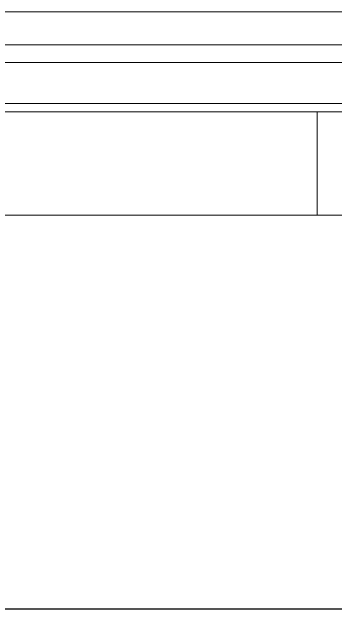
# Model space of a CAD drawing. Header units: millimetres. Extents: x -667 to -468, y -723 to -475.
# Drawn here: x -605.655 to -604.406, y -494.445 to -492.14 of the extents above; entities that cross this region are included whole.
import ezdxf

# ---------------------------------------------------------------- set-up
doc = ezdxf.new("R2010")
doc.units = ezdxf.units.MM
doc.layers.get('0').update_dxf_attribs({"lineweight": 9})
doc.layers.add('dinding', color=36, linetype='Continuous', lineweight=9)

msp = doc.modelspace()

# ---------------------------------------------------------------- linework, layer by layer
at = {"lineweight": 30}
msp.add_lwpolyline([(-604.0118, -494.4449), (-609.1203, -494.4449), (-609.1203, -493.4449), (-623.3068, -493.4449)], dxfattribs=at)
at = {"layer": 'dinding'}
for p, q in [((-608.8818, -492.1399), (-603.1818, -492.1399)), ((-608.8818, -492.2668), (-603.2883, -492.2668)), ((-608.8818, -492.3349), (-603.2883, -492.3349)), ((-608.8818, -492.4934), (-603.4212, -492.4934)), ((-604.4753, -492.5249), (-606.8913, -492.5249)), ((-604.4753, -492.9249), (-604.4753, -492.5249)), ((-603.8913, -492.5249), (-604.4753, -492.5249)), ((-606.8913, -492.9249), (-604.4753, -492.9249)), ((-604.3753, -492.9249), (-604.4753, -492.9249)), ((-607.0118, -494.4449), (-604.3518, -494.4449))]:
    msp.add_line(p, q, dxfattribs=at)

doc.saveas('drawing.dxf')
